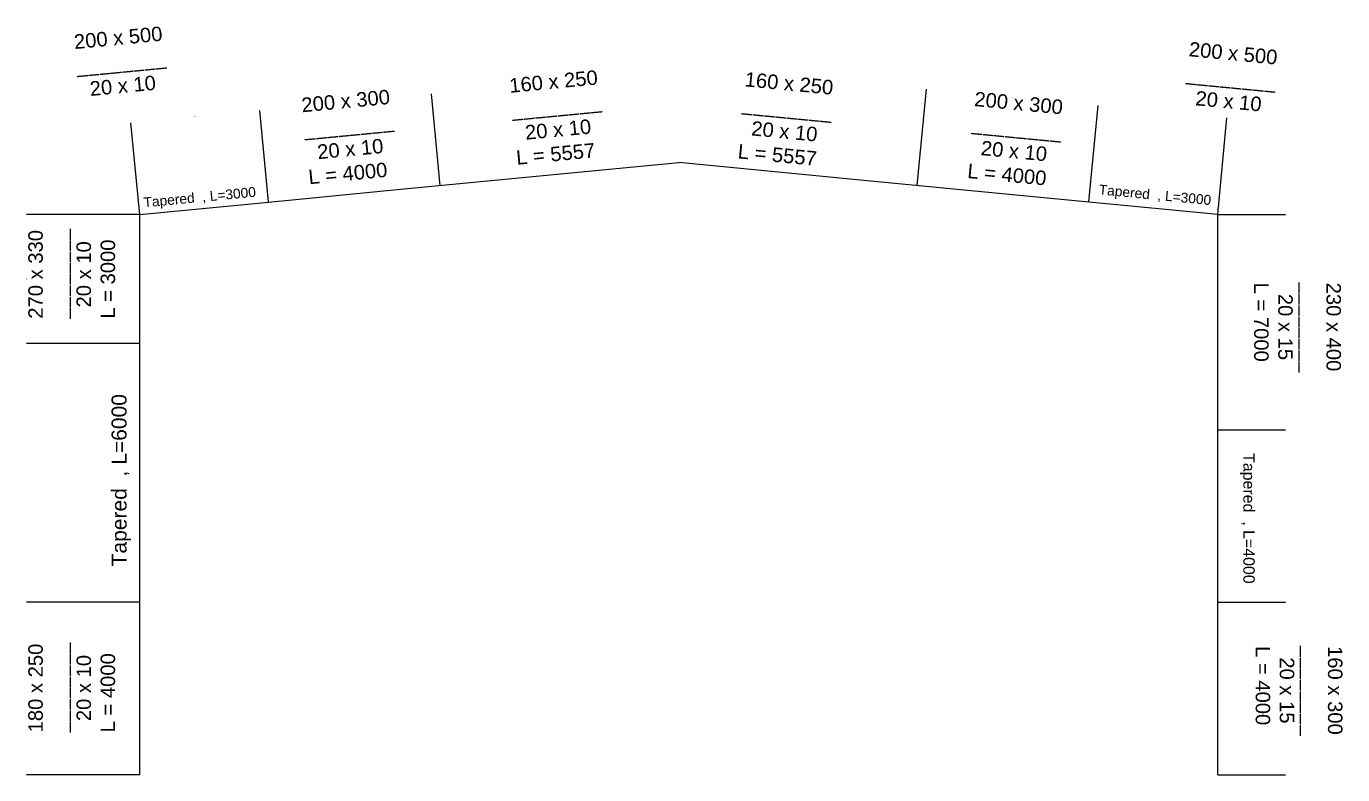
# Model space of a CAD drawing. Header units: inches. Extents: x 539545 to 636380, y 187858 to 261073.
# Drawn here: x 539545 to 570076, y 187858 to 205221 of the extents above; entities that cross this region are included whole.
import ezdxf

# ---------------------------------------------------------------- set-up
doc = ezdxf.new("R2010")
doc.units = ezdxf.units.IN
doc.header["$MEASUREMENT"] = 0
doc.layers.add('initial layout', color=7, linetype='Continuous')
doc.layers.add('sections', color=3, linetype='Continuous')
doc.styles.get("Standard").update_dxf_attribs({"font": 'arial.ttf'})
doc.dimstyles.new('section', dxfattribs={"dimtxt": 1e-05, "dimasz": 15, "dimexe": 0.0625, "dimexo": 0.0625, "dimgap": 10, "dimtad": 0, "dimtoh": 1, "dimzin": 0, "dimdsep": 46, "dimtxsty": 'Standard', "dimblk": 'OBLIQUE', "dimcen": 0.09, "dimsd1": 1, "dimsd2": 1, "dimclrd": 256, "dimclre": 256, "dimclrt": 256, "dimadec": 0, "dimazin": 0, "dimtfac": 1, "dimtofl": 0, "dimtmove": 0, "dimatfit": 3, "dimfxl": 1, "dimtfillclr": 256, "dimtolj": 1, "dimtzin": 0, "dimlwe": -1, "dimarcsym": 0})

# ---------------------------------------------------------------- blocks, each defined once
blk = doc.blocks.new('*D303')
at = {"layer": 'Defpoints', "color": 0}
for p in [(539552, 191858), (542177, 191858), (542177, 187858)]:
    blk.add_point(p, dxfattribs=at)
at = {"layer": 'sections', "transparency": 16777216}
for p, q in [((542177, 191858), (539552, 191858)), ((542177, 187858), (539552, 187858))]:
    blk.add_line(p, q, dxfattribs=at)
at = {"layer": 'sections', "transparency": 16777216, "insert": (539552, 189858), "char_height": 0.00001, "attachment_point": 5, "rotation": 90}
blk.add_mtext('\\A1;4000.00', dxfattribs=at)
blk = doc.blocks.new('_Oblique')
at = {"color": 0, "linetype": 'ByBlock', "lineweight": -2}
blk.add_line((-0.5, -0.5), (0.5, 0.5), dxfattribs=at)
blk = doc.blocks.new('*D304')
at = {"layer": 'Defpoints', "color": 0}
for p in [(544959, 203270), (545163, 201144), (542177, 200858)]:
    blk.add_point(p, dxfattribs=at)
at = {"layer": 'sections', "transparency": 16777216}
for p, q in [((545163, 201145), (544959, 203270)), ((542177, 200858), (541973, 202983))]:
    blk.add_line(p, q, dxfattribs=at)
at = {"layer": 'sections', "transparency": 16777216, "insert": (543466, 203126), "char_height": 10, "attachment_point": 5, "rotation": 5.4836}
blk.add_mtext('\\A1;3000.00', dxfattribs=at)
blk = doc.blocks.new('*D315')
at = {"layer": 'Defpoints', "color": 0}
for p in [(542177, 200858), (539552, 197858), (542177, 197858)]:
    blk.add_point(p, dxfattribs=at)
at = {"layer": 'sections', "transparency": 16777216}
for p, q in [((542177, 200858), (539552, 200858)), ((542177, 197858), (539552, 197858))]:
    blk.add_line(p, q, dxfattribs=at)
at = {"layer": 'sections', "transparency": 16777216, "insert": (539552, 199358), "char_height": 10, "attachment_point": 5, "rotation": 90}
blk.add_mtext('\\A1;3000.00', dxfattribs=at)
blk = doc.blocks.new('*D316')
at = {"layer": 'Defpoints', "color": 0}
for p in [(548941, 203652), (549145, 201527), (545163, 201144)]:
    blk.add_point(p, dxfattribs=at)
at = {"layer": 'sections', "transparency": 16777216}
for p, q in [((549145, 201527), (548941, 203652)), ((545163, 201145), (544959, 203270))]:
    blk.add_line(p, q, dxfattribs=at)
at = {"layer": 'sections', "transparency": 16777216, "insert": (546950, 203461), "char_height": 10, "attachment_point": 5, "rotation": 5.4836}
blk.add_mtext('\\A1;4000.00', dxfattribs=at)
blk = doc.blocks.new('*D317')
at = {"layer": 'Defpoints', "color": 0}
for p in [(564406, 203384), (564191, 201144), (567177, 200858)]:
    blk.add_point(p, dxfattribs=at)
at = {"layer": 'sections', "transparency": 16777216}
for p, q in [((564191, 201145), (564406, 203384)), ((567177, 200858), (567392, 203097))]:
    blk.add_line(p, q, dxfattribs=at)
at = {"layer": 'sections', "transparency": 16777216, "insert": (565899, 203240), "char_height": 10, "attachment_point": 5, "rotation": 354.5164}
blk.add_mtext('\\A1;3000.00', dxfattribs=at)
blk = doc.blocks.new('*D318')
at = {"layer": 'Defpoints', "color": 0}
for p in [(560424, 203766), (560209, 201527), (564191, 201144)]:
    blk.add_point(p, dxfattribs=at)
at = {"layer": 'sections', "transparency": 16777216}
for p, q in [((560209, 201527), (560424, 203766)), ((564191, 201145), (564406, 203384))]:
    blk.add_line(p, q, dxfattribs=at)
at = {"layer": 'sections', "transparency": 16777216, "insert": (562415, 203575), "char_height": 10, "attachment_point": 5, "rotation": 354.5164}
blk.add_mtext('\\A1;4000.00', dxfattribs=at)
blk = doc.blocks.new('*D319')
at = {"layer": 'Defpoints', "color": 0}
for p in [(567177, 191858), (568752, 191858), (567177, 187858)]:
    blk.add_point(p, dxfattribs=at)
at = {"layer": 'sections', "transparency": 16777216}
for p, q in [((567177, 191858), (568752, 191858)), ((567177, 187858), (568752, 187858))]:
    blk.add_line(p, q, dxfattribs=at)
at = {"layer": 'sections', "transparency": 16777216, "insert": (568752, 189858), "char_height": 10, "attachment_point": 5, "rotation": 90}
blk.add_mtext('\\A1;4000.00', dxfattribs=at)
blk = doc.blocks.new('*D320')
at = {"layer": 'Defpoints', "color": 0}
for p in [(567177, 195858), (568752, 195858), (567177, 191858)]:
    blk.add_point(p, dxfattribs=at)
at = {"layer": 'sections', "transparency": 16777216}
for p, q in [((567177, 195858), (568752, 195858)), ((567177, 191858), (568752, 191858))]:
    blk.add_line(p, q, dxfattribs=at)
at = {"layer": 'sections', "transparency": 16777216, "insert": (568752, 193858), "char_height": 10, "attachment_point": 5, "rotation": 90}
blk.add_mtext('\\A1;4000.00', dxfattribs=at)
blk = doc.blocks.new('*D321')
at = {"layer": 'Defpoints', "color": 0}
for p in [(567177, 195858), (568752, 195858), (568752, 195858)]:
    blk.add_point(p, dxfattribs=at)
at = {"layer": 'sections', "transparency": 16777216}
for p in [(567177, 195858), (568752, 195858)]:
    blk.add_line(p, (568752, 195858), dxfattribs=at)
at = {"layer": 'sections', "transparency": 16777216, "insert": (568684, 195858), "char_height": 10, "attachment_point": 5}
blk.add_mtext('\\A1;0.00', dxfattribs=at)
blk = doc.blocks.new('*D322')
at = {"layer": 'Defpoints', "color": 0}
for p in [(567177, 200858), (568752, 200858), (568752, 195858)]:
    blk.add_point(p, dxfattribs=at)
at = {"layer": 'sections', "transparency": 16777216}
for p, q in [((567177, 200858), (568752, 200858)), ((568752, 195858), (568752, 195858))]:
    blk.add_line(p, q, dxfattribs=at)
at = {"layer": 'sections', "transparency": 16777216, "insert": (568752, 198358), "char_height": 10, "attachment_point": 5, "rotation": 90}
blk.add_mtext('\\A1;5000.00', dxfattribs=at)

msp = doc.modelspace()

# ---------------------------------------------------------------- linework, layer by layer
at = {"layer": 'initial layout'}
for p, q in [((548149.541, 201431.127), (554676.999, 202057.763)), ((559213.61, 201622.248), (554676.999, 202057.763)), ((564190.728, 201144.445), (559213.61, 201622.248)), ((545163.27, 201144.445), (548149.541, 201431.127)), ((542176.999, 200857.763), (545163.27, 201144.445)), ((567176.999, 200857.763), (564190.728, 201144.445)), ((542176.999, 194857.763), (542176.999, 200857.763)), ((567176.999, 197857.763), (567176.999, 200857.763)), ((567176.999, 194857.763), (567176.999, 197857.763)), ((542176.999, 191857.763), (542176.999, 194857.763)), ((567176.999, 190857.763), (567176.999, 194857.763)), ((542176.999, 187857.763), (542176.999, 191857.763)), ((567176.999, 187857.763), (567176.999, 190857.763))]:
    msp.add_line(p, q, dxfattribs=at)

# ---------------------------------------------------------------- texts
at = {"layer": 'sections'}
for s, height, rotation, p in [('Tapered  , L=3000', 228.35228, 354.5164096, (564411.516, 201322.985)), ('Tapered  , L=3000', 228.35228, 5.4835904, (542275.231, 201018.967)), ('Tapered  , L=6000', 349.04202, 90, (541871.084, 192690.177)), ('Tapered  , L=4000', 264.38775, 270, (567771.778, 195318.178))]:
    msp.add_text(s, height=height, rotation=rotation, dxfattribs=at).set_placement(p)
at = {"layer": 'sections', "char_height": 335.3927, "attachment_point": 1}
for s, insert, rotation in [('200 x 500\\P________\\P  20 x 10', (540635.166, 205025.931), 5.4835904), ('200 x 500\\P________\\P  20 x 10', (566529.233, 204862.267), 354.5164096), ('160 x 250\\P________\\P  20 x 10\\PL = 5557', (550731.057, 204010.413), 5.4835904), ('160 x 250\\P________\\P  20 x 10\\PL = 5557', (556227.92, 204162.907), 354.5164096), ('200 x 300\\P________\\P  20 x 10\\PL = 4000', (545911.754, 203558.938), 5.4835904), ('200 x 300\\P________\\P  20 x 10\\PL = 4000', (561552.641, 203706.248), 354.5164096), ('270 x 330\\P________\\P  20 x 10\\PL = 3000', (539591.084, 198437.329), 90), ('230 x 400\\P________\\P  20 x 15\\PL = 7000', (570035.966, 199274.067), 270), ('180 x 250\\P________\\P  20 x 10\\PL = 4000', (539591.084, 188839.351), 90), ('160 x 300\\P________\\P  20 x 15\\PL = 4000', (570071.127, 190841.675), 270)]:
    msp.add_mtext_dynamic_manual_height_columns(s, width=2043.53838, gutter_width=1676.963, heights=[0], dxfattribs=dict(at, insert=insert, rotation=rotation))

# ---------------------------------------------------------------- dimensions: what is measured, and where the dimension line sits
at = {"layer": 'sections'}
for p1, p2, distance, picture, middle in [((545163.27, 201144.445), (549144.964, 201526.687), 2135.002, '*D316', (546950.095, 203460.798)), ((564190.728, 201144.445), (560209.034, 201526.687), -2249.63, '*D318', (562414.857, 203574.901)), ((567176.999, 200857.763), (564190.728, 201144.445), -2249.567, '*D317', (565898.834, 203240.376)), ((542176.999, 200857.763), (545163.27, 201144.445), 2134.94, '*D304', (543466.118, 203126.273))]:
    dim = msp.add_aligned_dim(p1=p1, p2=p2, distance=distance, dimstyle='section', override={"dimtxt": 10}, dxfattribs=at)
    dim.commit()
    dim.dimension.update_dxf_attribs({"geometry": picture, "text_midpoint": middle})
for base, p1, p2, override, picture, middle in [((539551.954, 197857.763), (542176.999, 200857.763), (542176.999, 197857.763), {"dimtxt": 10}, '*D315', (539551.954, 199357.763)), ((568752.054, 200857.763), (568752.117, 195857.763), (567176.999, 200857.763), {"dimtxt": 10, "dimtmove": 1}, '*D322', (568752.054, 198357.763)), ((568752.054287761, 195857.762550746), (567176.99918619, 195857.762550746), (568752.11678776, 195857.762550746), {"dimtxt": 10, "dimtmove": 1}, '*D321', (568696.568868252, 195857.762550746)), ((568752.054, 195857.763), (567176.999, 191857.763), (567176.999, 195857.763), {"dimtxt": 10, "dimtmove": 1}, '*D320', (568752.054, 193857.763)), ((568752.054, 191857.763), (567176.999, 187857.763), (567176.999, 191857.763), {"dimtxt": 10}, '*D319', (568752.054, 189857.763))]:
    dim = msp.add_linear_dim(base=base, p1=p1, p2=p2, angle=90, dimstyle='section', override=override, dxfattribs=at)
    dim.commit()
    dim.dimension.update_dxf_attribs({"geometry": picture, "text_midpoint": middle})
dim = msp.add_linear_dim(base=(539552.016, 191857.763), p1=(542176.999, 187857.763), p2=(542176.999, 191857.763), angle=90, dimstyle='section', dxfattribs=at)
dim.commit()
dim.dimension.update_dxf_attribs({"geometry": '*D303', "text_midpoint": (539552.016, 189857.763)})

doc.saveas('drawing.dxf')
